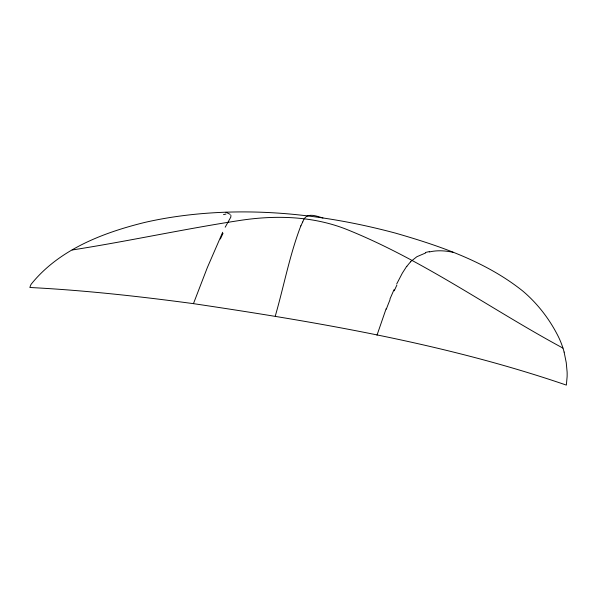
<?xml version="1.0" encoding="UTF-8"?>
<svg xmlns="http://www.w3.org/2000/svg" width="597" height="597" viewBox="0 0 597 597"><rect width="100%" height="100%" fill="white"/><g stroke="black" fill="none" stroke-linecap="round" stroke-linejoin="round"><path stroke-width="0.9" d="M275.262 316.104C283.948 286.06 289.62 255.016 300.881 225.763M376.998 335.193L386.192 308.537M564.12 352.081A340.297 150.243 5.1 0 0 558.553 337.044C550.628 321.067 539.815 306.477 526.651 294.433A229.136 101.162 5.1 0 0 522.681 290.963C485.921 261.598 440.153 245.994 395.52 233.136C323.656 213.875 247.971 205.883 174.07 216.898A251.456 111.02 5.1 0 0 144.407 222.517C102.535 232.86 58.894 249.665 31.208 284.172A47.738 21.074 5.1 0 0 30.656 285.232L29.85 287.485C84.595 290.299 139.131 296.351 193.45 303.649L207.353 267.546L222.674 232.27M389.945 299.037L394.02 289.679M396.707 283.956L402.296 273.202L406.751 266.24M225.188 227.203L230.808 217.129L230.897 215.248M302.769 221.83C306.149 211.562 315.783 215.972 322.962 217.987M410.46 261.784L416.833 256.74L425.624 252.971M429.303 251.979C437.138 250.061 445.355 250.673 453.183 252.307M72.177 249.979C127.848 241.315 182.921 229.226 238.606 220.651C274.239 215.039 311.597 215.793 345.573 228.979C422.654 259.695 490.294 308.925 562.956 348.103M193.45 303.649C319.231 322.395 445.743 343.775 566.359 385.095L567.105 376.826A345.693 152.623 5.1 0 0 567.113 371.998L566.247 362.655L564.113 352.081M225.987 212.241L230.196 214.383M300.866 225.92A65.692 9.664 -79.7 0 1 302.754 221.965M225.957 214.039A333.23 20.925 4 0 1 223.502 214.629M220.368 239.001A87.49 4.388 -68.5 0 1 223.017 233.352M386.319 309.156A162.556 44.738 -80.3 0 1 390.042 299.672M394.229 290.821A227.226 70.647 -82.3 0 1 396.886 285.097M406.773 266.523A90.147 30.186 -84.1 0 1 410.467 262.016M425.586 252.471A385.99 140.511 86.5 0 1 429.273 251.635"/></g></svg>
